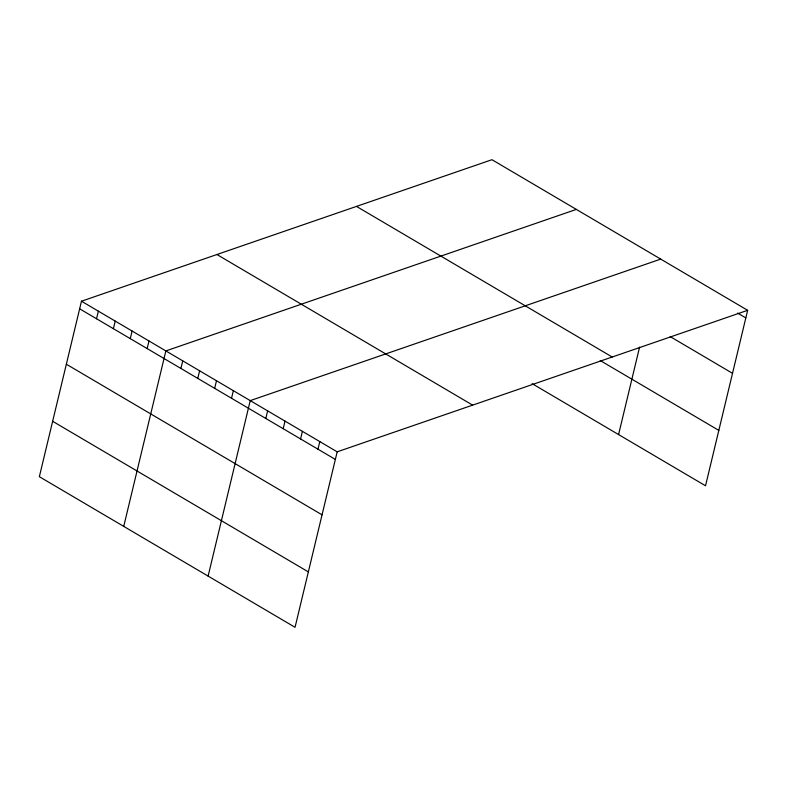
<?xml version="1.0" encoding="UTF-8"?>
<svg xmlns="http://www.w3.org/2000/svg" width="787" height="787" viewBox="0 0 787 787"><rect width="100%" height="100%" fill="white"/><g stroke="black" fill="none" stroke-linecap="round" stroke-linejoin="round"><path stroke-width="1.18" d="M747.65 310.314L491.954 159.702L81.474 301.214L39.35 476.686L295.046 627.298L337.18 451.827L747.65 310.314L705.526 485.786L532.091 383.633M96.526 318.755L98.355 311.16M113.407 328.7L115.227 321.096M130.278 338.636L132.108 331.042M147.159 348.582L148.979 340.978M123.736 526.385L165.86 350.923L576.33 209.401M180.912 368.464L182.732 360.859M197.783 378.399L199.613 370.795M214.664 388.345L216.484 380.741M231.535 398.281L233.365 390.677M208.112 576.094L250.236 400.622L660.716 259.11M265.799 418.468L267.629 410.863M283.192 428.708L285.012 421.104M300.575 438.949L302.405 431.345M317.968 449.19L319.788 441.586M618.582 434.572L639.595 347.077M737.645 313.098L745.82 317.918M670.131 336.561L732.53 373.313M356.491 206.401L612.197 357.013M600.245 360.544L718.826 430.391M216.937 254.516L472.633 405.128M81.474 301.214L337.18 451.827M79.654 308.819L335.351 459.431M66.354 364.214L322.05 514.826M52.65 421.291L308.347 571.903"/></g></svg>
